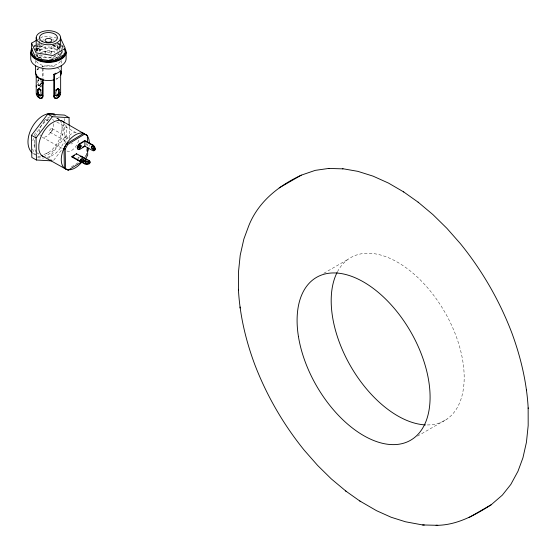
<?xml version="1.0" encoding="UTF-8"?>
<svg xmlns="http://www.w3.org/2000/svg" width="556" height="556" viewBox="0 0 556 556"><rect width="100%" height="100%" fill="white"/><g stroke="black" fill="none" stroke-linecap="round" stroke-linejoin="round"><path stroke-width="0.42" stroke-dasharray="2.78 2.08" d="M34.208 146.388L34.257 142.065M62.022 130.451L62.07 126.129M41.512 81.072C42.235 88.814 34.013 85.923 38.795 79.126M38.725 85.652L38.461 81.113L38.927 80.071L38.315 79.716M38.308 85.415C41.2 85.409 41.248 81.259 40.894 79.306M85.04 157.16L86.159 155.145M39.337 87.612L41.728 84.943M48.518 158.384L64.83 137.214L64.6 123.599M53.647 160.281L62.592 148.667M77.826 158.036L79.112 157.251M77.84 158.557L79.119 157.772M71.467 166.807L78.799 162.324M37.377 39.81L39.552 38.552M40.282 38.135L43.91 36.036L59.082 38.385M35.925 46.266L39.552 44.167M36.904 69.326L38.294 68.527M36.821 70.084L38.906 68.881M41.686 67.276L43.076 66.477L42.458 66.122L42.458 78.813M323.794 273.316L348.258 259.193M417.466 436.119L447.121 419.002M46.495 120.888L47.865 120.103M46.12 153.727L49.776 151.628M37.662 157.765L43.507 158.099M59.923 44.133L57.4 43.743L57.428 51.326M57.31 118.352L59.575 119.616M56.83 118.226L59.457 119.7M52.417 119.533L53.89 120.36M56.844 122.007L76.77 133.169M52.007 128.596L69.027 138.124M64.83 137.214L68.117 139.056M49.977 132.272L66.998 141.801M42.298 137.262L62.223 148.424M50.492 159.489L52.459 160.594M32.623 153.31L35.25 154.783M38.545 79.404L39.156 79.758M38.121 80.05L38.732 80.405M37.961 80.405L38.579 80.759M37.85 80.759L38.461 81.113M40.901 82.83L41.512 83.185M40.831 83.178L41.443 83.532M40.713 83.539L41.325 83.893M40.553 83.893L41.165 84.248M40.359 84.234L40.97 84.588M40.129 84.547L40.741 84.901M41.346 85.61L41.957 85.965M39.879 84.825L40.491 85.179M39.337 85.256L39.949 85.61M40.894 86.229L41.512 86.583L41.019 87.132L40.4 86.778M37.766 84.637L38.378 84.992M37.836 84.908L38.454 85.263M38.788 85.457L39.407 85.812M37.954 85.131L39.149 85.819M61.813 46.509L62.856 48.754M87.494 144.053L87.521 145.755M86.34 143.406L86.368 145.109M86.43 148.515L86.527 154.471M69.201 126.177L69.437 139.792M64.51 118.491L64.586 122.744M61.285 60.437L61.285 63.836M59.68 45.655L59.68 50.471M51.805 46.266L51.805 52.174M45.05 46.266L45.05 52.174M43.076 68.166L43.076 78.326M39.427 40.282L39.427 42.833M39.427 43.681L39.427 52.174A9 5.199 0 0 1 47.253 47.024A9 5.199 0 0 1 57.122 50.832M37.176 48.289L37.176 51.499A11.252 6.498 0 0 1 44.765 45.244M36.216 48.115L36.216 50.707M35.57 60.437L35.57 64.684M337.471 271.752A94.047 54.3 60 0 1 444.543 311.652A94.047 54.3 60 0 1 426.341 424.93M59.068 43.653A11.252 6.498 0 0 1 50.381 52.167A11.252 6.498 0 0 1 37.176 45.877M42.381 40.289A11.252 6.498 0 0 1 43.952 39.81M52.549 39.726A11.252 6.498 0 0 1 54.147 40.171M59.186 53.286A11.252 6.498 0 0 1 48.622 57.88A11.252 6.498 0 0 1 37.787 53.501M52.549 45.342A11.252 6.498 0 0 1 59.596 50.603M61.598 50.137A13.636 7.874 0 0 1 60.785 55.503M53.647 59.45A13.636 7.874 0 0 1 51.958 59.777M38.788 57.741A13.636 7.874 0 0 1 36.62 56.114M35.257 50.137A13.636 7.874 0 0 1 41.61 45.356M52.806 44.716A13.636 7.874 0 0 1 61.243 49.484M58.067 56.955A13.636 7.874 0 0 0 62.063 51.388L62.063 52.174A17.681 10.21 0 0 1 63.641 53.529M57.421 57.303A13.636 7.874 0 0 1 49.136 59.249M41.61 58.206A13.636 7.874 0 0 1 35.612 54.078M35.257 49.352A13.636 7.874 0 0 1 36.07 48.059M36.62 47.448A13.636 7.874 0 0 1 41.61 44.57M55.246 44.57A13.636 7.874 0 0 1 60.236 47.448M60.785 48.059A13.636 7.874 0 0 1 61.598 49.352M33.812 46.516A16.882 9.744 0 0 1 35.737 44.96M36.494 44.494A16.882 9.744 0 0 1 38.51 43.5M58.345 43.5A16.882 9.744 0 0 1 59.728 44.146M60.361 44.494A16.882 9.744 0 0 1 64.023 47.656M34.389 46.76A16.882 9.744 0 0 1 35.737 45.745M37.801 44.605A16.882 9.744 0 0 1 39.99 43.736M56.865 43.736A16.882 9.744 0 0 1 59.728 44.932M61.82 46.238A16.882 9.744 0 0 1 63.043 47.302M56.225 54.773A9 5.199 0 0 1 40.63 54.773M46.044 53.55A3.378 1.946 0 0 1 46.489 50.575A3.378 1.946 0 0 1 51.486 51.354A3.378 1.946 0 0 1 49.303 54.057M61.285 52.438A12.857 7.423 0 0 1 60.083 55.579M53.348 59.297A12.857 7.423 0 0 1 50.109 59.798M39.337 57.685A12.857 7.423 0 0 1 36.008 54.356M36.008 50.513A12.857 7.423 0 0 1 43.507 45.578M52.556 45.404A12.857 7.423 0 0 1 60.514 49.901M60.597 53.049A12.211 7.047 0 0 1 55.211 58.304M54.537 58.54A12.211 7.047 0 0 1 49.22 59.471M41.644 58.304A12.211 7.047 0 0 1 36.633 54.259M36.633 50.61A12.211 7.047 0 0 1 43.757 45.926M53.098 45.926A12.211 7.047 0 0 1 59.902 50.026M33.999 46.273A17.681 10.21 0 0 1 35.153 45.432M58.651 43.848A17.681 10.21 0 0 1 60.111 44.508M62.036 45.655A17.681 10.21 0 0 1 63.641 46.968M35.779 51.604A17.681 10.21 0 0 1 60.785 51.437M59.568 76.888A12.857 7.423 0 0 1 58.276 77.951M37.287 69.465A12.857 7.423 0 0 1 38.579 68.402M41.999 66.748A12.857 7.423 0 0 1 54.856 66.748M57.518 67.929A12.857 7.423 0 0 1 59.568 69.465M60.514 61.278A12.857 7.423 0 0 1 47.865 66.157A12.857 7.423 0 0 1 36.008 60.66M36.342 56.198A12.857 7.423 0 0 1 38.579 53.967M39.949 53.154A12.857 7.423 0 0 1 54.856 52.306M57.518 53.487A12.857 7.423 0 0 1 59.568 55.023M63.523 123.543A22.504 12.857 -60.8 0 1 45.015 156.076M40.525 156.792A22.504 12.857 -60.8 0 1 37.224 155.888M36.508 155.451A22.504 12.857 -60.8 0 1 32.7 148.834M32.86 140.758A22.504 12.857 -60.8 0 1 33.374 138.486M34.354 135.4A22.504 12.857 -60.8 0 1 36.39 130.834M43.743 121.062A22.504 12.857 -60.8 0 1 49.852 116.85M53.446 115.717A22.504 12.857 -60.8 0 1 55.697 115.585M60.222 120.756A20.092 11.481 -60.8 0 1 58.616 140.897A20.092 11.481 -60.8 0 1 42.569 154.568M38.913 154.026A20.092 11.481 -60.8 0 1 36.87 152.65M36.348 152.08A20.092 11.481 -60.8 0 1 35.25 137.214M35.48 136.484A20.092 11.481 -60.8 0 1 48.594 119.464M56.802 118.157A20.092 11.481 -60.8 0 1 59.735 120.138M53.744 123.814A10.21 5.831 -60.8 0 1 43.034 137.318M40.435 135.775A10.21 5.831 -60.8 0 1 39.914 134.761M39.49 132.147A10.21 5.831 -60.8 0 1 48.49 118.817M78.591 140.175A10.21 5.831 -60.8 0 1 77.347 143.823M76.735 145.012A10.21 5.831 -60.8 0 1 66.657 150.898M64.837 143.893A10.21 5.831 -60.8 0 1 75.296 132.703M89.231 144.901A20.092 11.481 -60.8 0 1 89.05 146.423M86.979 153.581A20.092 11.481 -60.8 0 1 85.867 155.951M72.475 143.059A2.106 1.202 -60.8 0 1 71.745 143.74M71.363 143.914A2.106 1.202 -60.8 0 1 71.001 143.962M65.775 125.072A20.092 11.481 -60.8 0 1 66.671 128.7L66.623 133.03A20.092 11.481 -60.8 0 1 54.384 154.207L50.721 156.305A20.092 11.481 -60.8 0 1 47.197 157.216M51.02 132.133A2.106 1.202 -60.8 0 0 52.25 128.804A2.106 1.202 -60.8 0 0 49.706 130.361A2.106 1.202 -60.8 0 0 51.02 132.133"/><path stroke-width="0.83" d="M238.517 290.51L238.427 272.489L240.206 255.246L243.862 239.059L248.768 225.771C258.331 201.731 278.459 185.864 301.269 175.161L315.245 170.365L328.756 168.433L343.747 168.885L357.89 171.359L373.097 176.155L388.463 183.07L403.767 191.98M528.151 407.889L528.179 425.569L526.435 442.298L522.932 457.831L517.97 471.279L510.818 484.436L502.346 495.118L491.17 504.772C475.012 515.141 457.532 524.815 437.801 525.316L422.636 524.954L405.498 521.778L391.16 517.254L376.551 510.693L359.774 500.977M41.165 95.444C37.912 97.453 36.578 90.899 38.121 89.155M40.97 95.562C37.961 95.458 37.676 90.753 38.732 88.8M42.652 84.602L43.076 82.552L42.458 82.198M60.034 70.758L60.646 71.112L60.646 92.699C61.306 96.431 54.655 101.442 53.779 95.959L53.779 74.365L55.864 73.163M41.728 98.21L42.458 96.313L42.458 80.231L36.209 76.624L36.821 76.269L38.906 77.472M36.209 73.962L36.209 92.699C35.549 96.431 42.2 101.442 43.076 95.959L43.076 79.876L40.991 78.674M55.885 95.562C58.894 95.458 59.179 90.753 58.123 88.8M55.69 95.444C58.943 97.453 60.277 90.899 58.734 89.155M40.553 95.799C41.575 93.825 41.339 89.162 38.315 89.043M58.54 89.043C55.517 89.162 55.28 93.825 56.302 95.799M41.325 95.278L40.831 95.41M83.49 133.447L84.637 134.086L67.783 144.414L65.184 149.119L65.518 168.69L64.364 168.044L64.03 148.473L66.63 143.768L83.49 133.447L87.348 135.546L87.466 142.35M85.45 159.148L87.681 155.117L87.549 147.458M51.451 160.865L36.425 160.01L31.824 157.431L31.442 135.303L47.76 114.133L64.454 115.085L69.055 117.663L69.187 125.322M36.425 160.01L36.05 137.881L52.361 116.711L69.055 117.663M78.959 149.293A3.218 1.835 -60.8 0 1 77.27 147.444A3.218 1.835 -60.8 0 1 79.452 143.816L84.839 140.515L92.901 145.026A3.218 1.849 58.5 0 1 95.222 148.57A3.218 1.849 58.5 0 1 93.582 150.481M77.715 148.049A3.218 1.835 -60.8 0 1 79.911 144.073L84.853 141.05L84.943 146.256L80.001 149.286A3.218 1.835 -60.8 0 1 77.715 148.049L77.256 147.792M82.364 147.298L83.775 146.436M85.374 159.6A3.218 1.883 -1 0 1 83.921 161.74A3.218 1.883 -1 0 1 80.036 161.518L71.981 157.007L71.974 156.486L76.457 153.734L84.519 158.245A3.218 1.883 -1 0 1 84.575 160.913L84.581 161.435M71.981 157.007L74.546 155.437M84.394 140.793L92.449 145.304L92.901 145.026M84.477 145.999L92.539 150.516A3.218 1.849 58.5 0 0 94.798 149.196L95.243 148.925M64.364 168.044L68.221 170.15L81.412 162.067M65.288 53.995L52.945 61.118L36.084 58.512L31.567 48.782L31.567 43.16L36.647 40.227M42.458 80.231L43.076 79.876M53.779 74.365L54.398 74.719L60.646 71.112M37.961 89.321L39.156 88.633M37.85 89.544L38.461 89.189M38.795 88.995L39.407 88.64M37.773 89.808L38.392 89.453M39.872 89.62L40.491 89.266M40.352 90.218L40.963 89.864M40.546 90.552L41.158 90.197M36.397 94.047L37.009 93.693M37.766 93.332L38.378 92.977M37.836 93.679L38.454 93.325M36.627 94.749L37.238 94.395M37.954 94.04L38.572 93.686M38.114 94.395L38.725 94.04M38.308 94.735L38.927 94.381M38.538 95.048L39.149 94.694M37.322 96.112L37.94 95.757M38.788 95.326L39.407 94.972M39.337 95.75L39.949 95.396M37.773 96.73L38.385 96.376M40.901 95.139L41.512 94.784M39.879 95.959L40.491 95.604M40.129 95.966L40.741 95.611M38.267 97.279L38.878 96.925M39.337 98.113L39.949 97.759M42.458 96.313L43.076 95.959M40.4 98.516L41.957 98.078M42.27 97.439L42.888 97.085M40.894 98.537L41.512 98.183M42.041 97.877L42.652 97.522M301.269 175.161L279.202 187.858M469.104 517.469L491.17 504.772M54.898 98.078L56.455 98.516M342.322 168.753L343.038 168.767M328.756 168.433L329.5 168.454M422.636 524.954L424.304 524.996M436.064 525.267L437.801 525.316M54.391 113.917C37.377 109.282 19.905 140.369 31.984 152.747M61.084 120.464L86.903 135.344A20.092 11.481 -60.8 0 1 89.307 143.413M86.194 134.899L87.348 135.546M47.76 114.133L52.361 116.711M79.452 143.816L79.911 144.073M66.63 143.768L67.783 144.414M89.162 163.77L89.148 163.249A3.218 1.883 -1 0 0 89.092 160.58L81.03 156.069L81.044 156.59M85.436 159.051L86.903 159.871M80.133 156.305L81.593 157.126M64.03 148.473L65.184 149.119M81.676 161.692L84.602 163.332A3.218 1.883 -1 0 0 89.148 163.249M71.974 156.486L80.029 160.997A3.218 1.883 -1 0 0 84.575 160.913M76.554 159.343L84.609 163.853A3.218 1.883 -1 0 0 88.501 164.076A3.218 1.883 -1 0 0 89.954 161.935M31.442 135.303L36.05 137.881M67.074 169.504L68.221 170.15M41.179 155.298L66.081 169.239A20.092 11.481 -60.8 0 0 81.544 162.428M57.699 88.633L58.894 89.321M57.449 88.64L58.06 88.995M58.394 89.189L59.005 89.544M58.463 89.453L59.082 89.808M56.364 89.266L56.983 89.62M55.892 89.864L56.503 90.218M60.034 92.345L60.646 92.699M55.697 90.197L56.309 90.552M42.27 83.546L42.888 83.9M58.477 92.977L59.089 93.332M58.401 93.325L59.019 93.679M58.283 93.686L58.901 94.04M59.617 94.395L60.229 94.749M58.13 94.04L58.741 94.395M57.928 94.381L58.547 94.735M57.706 94.694L58.317 95.048M58.915 95.757L59.534 96.112M57.449 94.972L58.067 95.326M56.907 95.396L57.518 95.75M58.47 96.376L59.082 96.73M56.364 95.604L56.976 95.959M56.114 95.611L56.726 95.966M57.977 96.925L58.588 97.279M53.779 95.959L55.127 98.21M56.907 97.759L57.518 98.113M53.974 97.085L54.585 97.439M54.203 97.522L54.815 97.877M55.343 98.183L55.961 98.537M418.126 202.175L432.943 214.609L446.927 228.363L460.417 243.688C482.17 270.501 499.601 300.747 511.881 333.016L511.958 333.218C520.812 357.376 526.803 382.66 528.2 408.403M238.406 289.315C239.761 314.64 245.571 339.535 254.307 363.297L254.474 363.77C266.38 395.052 283.275 424.367 304.361 450.36L317.691 465.511L331.327 478.924L346.263 491.393M403.343 191.688L418.494 202.433M345.415 490.795L360.754 501.672M66.081 169.239L63.655 167.453A20.092 11.481 -60.8 0 1 64.691 146.853L67.429 142.392A20.092 11.481 -60.8 0 1 84.477 133.565M60.771 38.642L65.288 48.379L52.945 55.503L36.084 52.896L31.567 43.16M36.209 85.812L36.397 86.938M526.518 389.93L526.56 390.375M240.018 306.975L240.109 308.017M89.092 160.58L89.099 161.101A3.218 1.883 -1 0 1 89.62 161.483M84.519 158.245L84.526 158.766M84.602 163.332L84.609 163.853M80.029 160.997L80.036 161.518M76.457 153.734L76.471 154.255M66.108 52.056L66.108 58.616A17.681 10.21 0 0 1 48.629 68.944A17.681 10.21 0 0 1 30.747 58.853L30.747 52.292M61.285 65.532L61.285 73.177M60.639 37.738A12.211 7.047 0 0 1 42.319 43.841A12.211 7.047 0 0 1 42.319 31.629A12.211 7.047 0 0 1 60.639 37.738L60.639 47.246M54.398 74.719L54.398 96.313M36.821 75.164L36.821 76.853M36.216 37.738L36.216 47.246M35.57 65.532L35.57 73.177M425.493 424.902A94.047 54.3 60 0 1 350.836 366.536A94.047 54.3 60 0 1 337.082 272.503M64.732 49.651A16.882 9.744 0 0 1 49.164 61.911A16.882 9.744 0 0 1 31.803 50.478M64.732 48.865A16.882 9.744 0 0 1 64.732 53.911M64.413 54.516A16.882 9.744 0 0 1 52.799 60.799M52.083 60.903A16.882 9.744 0 0 1 32.123 48.865M65.455 49.421A17.681 10.21 0 0 1 47.475 62.369A17.681 10.21 0 0 1 32.012 48.379M60.847 71.251A12.857 7.423 0 0 1 60.847 75.095M57.518 78.424A12.857 7.423 0 0 1 56.26 79.07M54.12 79.835A12.857 7.423 0 0 1 40.713 79.119A12.857 7.423 0 0 1 35.765 71.884M88.765 147.979A20.092 11.481 -60.8 0 1 87.89 151.176M83.685 160.587A1.605 0.945 -1 0 1 83.101 160.941M81.496 160.976A1.605 0.945 -1 0 1 80.898 160.642M80.731 160.413A1.605 0.945 -1 0 1 82.26 159.204A1.605 0.945 -1 0 1 83.838 160.357M44.049 156.868A20.092 11.481 -60.8 0 1 38.809 148.966L38.857 144.643A20.092 11.481 -60.8 0 1 51.103 123.467L54.759 121.368A20.092 11.481 -60.8 0 1 63.989 122.376M80.585 146.096A1.605 0.917 -60.8 0 1 80.307 146.853M80.078 147.201A1.605 0.917 -60.8 0 1 79.814 147.5M92.449 145.304A3.218 1.849 58.5 0 1 94.798 149.196M93.769 149.008A1.605 0.924 58.5 0 1 91.955 147.729A1.605 0.924 58.5 0 1 92.623 146.207M85.735 163.165A1.605 0.945 -1 0 1 86.423 161.574A1.605 0.945 -1 0 1 88.411 162.693M298.447 336.602A94.047 54.3 60 0 0 407.729 441.7A94.047 54.3 60 0 0 384.592 298.051A94.047 54.3 60 0 0 298.447 336.602M42.061 41.408A9 5.199 0 0 0 57.122 39.08A9 5.199 0 0 0 46.099 32.714A9 5.199 0 0 0 42.061 41.408M46.739 42.047A3.378 1.946 0 0 0 51.805 40.359A3.378 1.946 0 0 0 46.739 38.67A3.378 1.946 0 0 0 46.739 42.047M81.148 160.309A1.605 0.945 -1 0 0 83.831 159.836A1.605 0.945 -1 0 0 81.836 158.717A1.605 0.945 -1 0 0 81.148 160.309M79.869 147.917A1.605 0.917 -60.8 0 0 80.808 145.366A1.605 0.917 -60.8 0 0 78.862 146.555A1.605 0.917 -60.8 0 0 79.869 147.917M79.981 147.979A1.605 0.917 -60.8 0 0 80.919 145.429A1.605 0.917 -60.8 0 0 78.973 146.624A1.605 0.917 -60.8 0 0 79.981 147.979M91.386 147.625A1.605 0.924 58.5 0 0 93.325 149.286A1.605 0.924 58.5 0 0 92.769 146.819A1.605 0.924 58.5 0 0 91.386 147.625M85.728 162.644A1.605 0.945 -1 0 0 88.404 162.171A1.605 0.945 -1 0 0 86.409 161.052A1.605 0.945 -1 0 0 85.728 162.644"/></g></svg>
